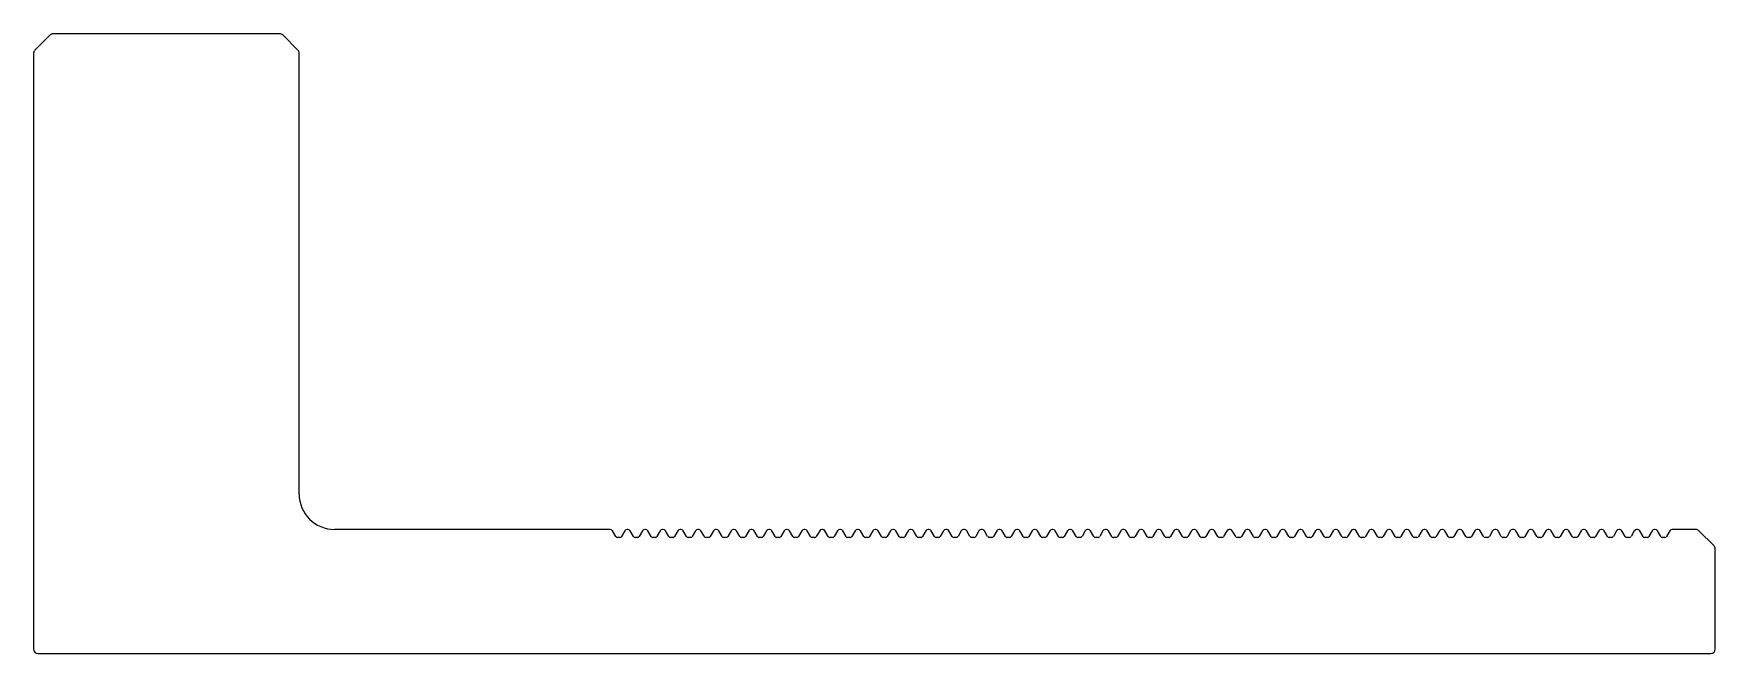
# Model space of a CAD drawing. Extents: x 1981 to 2171, y 1580 to 1650.
import ezdxf

# ---------------------------------------------------------------- set-up
doc = ezdxf.new("R2010")
doc.units = 0
doc.layers.get('0').update_dxf_attribs({"linetype": 'CONTINUOUS'})

msp = doc.modelspace()

# ---------------------------------------------------------------- linework, layer by layer
for p, q in [((1982.97, 1649.72), (1981.26, 1648.01)), ((2008.91, 1649.86), (1983.32, 1649.86)), ((2010.97, 1648.01), (2009.26, 1649.72)), ((1981.11, 1647.66), (1981.11, 1580.36)), ((2011.11, 1597.86), (2011.11, 1647.66)), ((2046.25, 1593.86), (2015.11, 1593.86)), ((2046.88, 1593.06), (2046.51, 1593.71)), ((2047.36, 1592.96), (2047.06, 1592.96)), ((2047.9, 1593.71), (2047.53, 1593.06)), ((2048.25, 1593.86), (2048.16, 1593.86)), ((2048.88, 1593.06), (2048.51, 1593.71)), ((2049.36, 1592.96), (2049.06, 1592.96)), ((2049.91, 1593.71), (2049.53, 1593.06)), ((2050.25, 1593.86), (2050.17, 1593.86)), ((2050.88, 1593.06), (2050.51, 1593.71)), ((2051.36, 1592.96), (2051.06, 1592.96)), ((2051.91, 1593.71), (2051.53, 1593.06)), ((2052.25, 1593.86), (2052.17, 1593.86)), ((2052.89, 1593.06), (2052.51, 1593.71)), ((2053.36, 1592.96), (2053.06, 1592.96)), ((2053.91, 1593.71), (2053.53, 1593.06)), ((2054.25, 1593.86), (2054.17, 1593.86)), ((2054.89, 1593.06), (2054.51, 1593.71)), ((2055.36, 1592.96), (2055.06, 1592.96)), ((2055.91, 1593.71), (2055.53, 1593.06)), ((2056.25, 1593.86), (2056.17, 1593.86)), ((2056.89, 1593.06), (2056.51, 1593.71)), ((2057.36, 1592.96), (2057.06, 1592.96)), ((2057.91, 1593.71), (2057.53, 1593.06)), ((2058.25, 1593.86), (2058.17, 1593.86)), ((2058.89, 1593.06), (2058.51, 1593.71)), ((2059.36, 1592.96), (2059.06, 1592.96)), ((2059.91, 1593.71), (2059.54, 1593.06)), ((2060.25, 1593.86), (2060.17, 1593.86)), ((2060.89, 1593.06), (2060.51, 1593.71)), ((2061.36, 1592.96), (2061.06, 1592.96)), ((2061.91, 1593.71), (2061.54, 1593.06)), ((2062.26, 1593.86), (2062.17, 1593.86)), ((2062.89, 1593.06), (2062.52, 1593.71)), ((2063.36, 1592.96), (2063.06, 1592.96)), ((2063.91, 1593.71), (2063.54, 1593.06)), ((2064.26, 1593.86), (2064.17, 1593.86)), ((2064.89, 1593.06), (2064.52, 1593.71)), ((2065.36, 1592.96), (2065.06, 1592.96)), ((2065.91, 1593.71), (2065.54, 1593.06)), ((2066.26, 1593.86), (2066.17, 1593.86)), ((2066.89, 1593.06), (2066.52, 1593.71)), ((2067.37, 1592.96), (2067.07, 1592.96)), ((2067.91, 1593.71), (2067.54, 1593.06)), ((2068.26, 1593.86), (2068.17, 1593.86)), ((2068.89, 1593.06), (2068.52, 1593.71)), ((2069.37, 1592.96), (2069.07, 1592.96)), ((2069.92, 1593.71), (2069.54, 1593.06)), ((2070.26, 1593.86), (2070.18, 1593.86)), ((2070.89, 1593.06), (2070.52, 1593.71)), ((2071.37, 1592.96), (2071.07, 1592.96)), ((2071.92, 1593.71), (2071.54, 1593.06)), ((2072.26, 1593.86), (2072.18, 1593.86)), ((2072.9, 1593.06), (2072.52, 1593.71)), ((2073.37, 1592.96), (2073.07, 1592.96)), ((2073.92, 1593.71), (2073.54, 1593.06)), ((2074.26, 1593.86), (2074.18, 1593.86)), ((2074.9, 1593.06), (2074.52, 1593.71)), ((2075.37, 1592.96), (2075.07, 1592.96)), ((2075.92, 1593.71), (2075.54, 1593.06)), ((2076.26, 1593.86), (2076.18, 1593.86)), ((2076.9, 1593.06), (2076.52, 1593.71)), ((2077.37, 1592.96), (2077.07, 1592.96)), ((2077.92, 1593.71), (2077.54, 1593.06)), ((2078.26, 1593.86), (2078.18, 1593.86)), ((2078.9, 1593.06), (2078.52, 1593.71)), ((2079.37, 1592.96), (2079.07, 1592.96)), ((2079.92, 1593.71), (2079.55, 1593.06)), ((2080.26, 1593.86), (2080.18, 1593.86)), ((2080.9, 1593.06), (2080.52, 1593.71)), ((2081.37, 1592.96), (2081.07, 1592.96)), ((2081.92, 1593.71), (2081.55, 1593.06)), ((2082.27, 1593.86), (2082.18, 1593.86)), ((2082.9, 1593.06), (2082.53, 1593.71)), ((2083.37, 1592.96), (2083.07, 1592.96)), ((2083.92, 1593.71), (2083.55, 1593.06)), ((2084.27, 1593.86), (2084.18, 1593.86)), ((2084.9, 1593.06), (2084.53, 1593.71)), ((2085.37, 1592.96), (2085.07, 1592.96)), ((2085.92, 1593.71), (2085.55, 1593.06)), ((2086.27, 1593.86), (2086.18, 1593.86)), ((2086.9, 1593.06), (2086.53, 1593.71)), ((2087.38, 1592.96), (2087.08, 1592.96)), ((2087.92, 1593.71), (2087.55, 1593.06)), ((2088.27, 1593.86), (2088.18, 1593.86)), ((2088.9, 1593.06), (2088.53, 1593.71)), ((2089.38, 1592.96), (2089.08, 1592.96)), ((2089.93, 1593.71), (2089.55, 1593.06)), ((2090.27, 1593.86), (2090.19, 1593.86)), ((2090.9, 1593.06), (2090.53, 1593.71)), ((2091.38, 1592.96), (2091.08, 1592.96)), ((2091.93, 1593.71), (2091.55, 1593.06)), ((2092.27, 1593.86), (2092.19, 1593.86)), ((2092.91, 1593.06), (2092.53, 1593.71)), ((2093.38, 1592.96), (2093.08, 1592.96)), ((2093.93, 1593.71), (2093.55, 1593.06)), ((2094.27, 1593.86), (2094.19, 1593.86)), ((2094.91, 1593.06), (2094.53, 1593.71)), ((2095.38, 1592.96), (2095.08, 1592.96)), ((2095.93, 1593.71), (2095.55, 1593.06)), ((2096.27, 1593.86), (2096.19, 1593.86)), ((2096.91, 1593.06), (2096.53, 1593.71)), ((2097.38, 1592.96), (2097.08, 1592.96)), ((2097.93, 1593.71), (2097.55, 1593.06)), ((2098.27, 1593.86), (2098.19, 1593.86)), ((2098.91, 1593.06), (2098.53, 1593.71)), ((2099.38, 1592.96), (2099.08, 1592.96)), ((2099.93, 1593.71), (2099.56, 1593.06)), ((2100.27, 1593.86), (2100.19, 1593.86)), ((2100.91, 1593.06), (2100.53, 1593.71)), ((2101.38, 1592.96), (2101.08, 1592.96)), ((2101.93, 1593.71), (2101.56, 1593.06)), ((2102.28, 1593.86), (2102.19, 1593.86)), ((2102.91, 1593.06), (2102.54, 1593.71)), ((2103.38, 1592.96), (2103.08, 1592.96)), ((2103.93, 1593.71), (2103.56, 1593.06)), ((2104.28, 1593.86), (2104.19, 1593.86)), ((2104.91, 1593.06), (2104.54, 1593.71)), ((2105.38, 1592.96), (2105.08, 1592.96)), ((2105.93, 1593.71), (2105.56, 1593.06)), ((2106.28, 1593.86), (2106.19, 1593.86)), ((2106.91, 1593.06), (2106.54, 1593.71)), ((2107.39, 1592.96), (2107.09, 1592.96)), ((2107.93, 1593.71), (2107.56, 1593.06)), ((2108.28, 1593.86), (2108.19, 1593.86)), ((2108.91, 1593.06), (2108.54, 1593.71)), ((2109.39, 1592.96), (2109.09, 1592.96)), ((2109.94, 1593.71), (2109.56, 1593.06)), ((2110.28, 1593.86), (2110.2, 1593.86)), ((2110.91, 1593.06), (2110.54, 1593.71)), ((2111.39, 1592.96), (2111.09, 1592.96)), ((2111.94, 1593.71), (2111.56, 1593.06)), ((2112.28, 1593.86), (2112.2, 1593.86)), ((2112.92, 1593.06), (2112.54, 1593.71)), ((2113.39, 1592.96), (2113.09, 1592.96)), ((2113.94, 1593.71), (2113.56, 1593.06)), ((2114.28, 1593.86), (2114.2, 1593.86)), ((2114.92, 1593.06), (2114.54, 1593.71)), ((2115.39, 1592.96), (2115.09, 1592.96)), ((2115.94, 1593.71), (2115.56, 1593.06)), ((2116.28, 1593.86), (2116.2, 1593.86)), ((2116.92, 1593.06), (2116.54, 1593.71)), ((2117.39, 1592.96), (2117.09, 1592.96)), ((2117.94, 1593.71), (2117.56, 1593.06)), ((2118.28, 1593.86), (2118.2, 1593.86)), ((2118.92, 1593.06), (2118.54, 1593.71)), ((2119.39, 1592.96), (2119.09, 1592.96)), ((2119.94, 1593.71), (2119.57, 1593.06)), ((2120.28, 1593.86), (2120.2, 1593.86)), ((2120.92, 1593.06), (2120.54, 1593.71)), ((2121.39, 1592.96), (2121.09, 1592.96)), ((2121.94, 1593.71), (2121.57, 1593.06)), ((2122.29, 1593.86), (2122.2, 1593.86)), ((2122.92, 1593.06), (2122.55, 1593.71)), ((2123.39, 1592.96), (2123.09, 1592.96)), ((2123.94, 1593.71), (2123.57, 1593.06)), ((2124.29, 1593.86), (2124.2, 1593.86)), ((2124.92, 1593.06), (2124.55, 1593.71)), ((2125.39, 1592.96), (2125.09, 1592.96)), ((2125.94, 1593.71), (2125.57, 1593.06)), ((2126.29, 1593.86), (2126.2, 1593.86)), ((2126.92, 1593.06), (2126.55, 1593.71)), ((2127.4, 1592.96), (2127.1, 1592.96)), ((2127.94, 1593.71), (2127.57, 1593.06)), ((2128.29, 1593.86), (2128.2, 1593.86)), ((2128.92, 1593.06), (2128.55, 1593.71)), ((2129.4, 1592.96), (2129.1, 1592.96)), ((2129.95, 1593.71), (2129.57, 1593.06)), ((2130.29, 1593.86), (2130.21, 1593.86)), ((2130.92, 1593.06), (2130.55, 1593.71)), ((2131.4, 1592.96), (2131.1, 1592.96)), ((2131.95, 1593.71), (2131.57, 1593.06)), ((2132.29, 1593.86), (2132.21, 1593.86)), ((2132.93, 1593.06), (2132.55, 1593.71)), ((2133.4, 1592.96), (2133.1, 1592.96)), ((2133.95, 1593.71), (2133.57, 1593.06)), ((2134.29, 1593.86), (2134.21, 1593.86)), ((2134.93, 1593.06), (2134.55, 1593.71)), ((2135.4, 1592.96), (2135.1, 1592.96)), ((2135.95, 1593.71), (2135.57, 1593.06)), ((2136.29, 1593.86), (2136.21, 1593.86)), ((2136.93, 1593.06), (2136.55, 1593.71)), ((2137.4, 1592.96), (2137.1, 1592.96)), ((2137.95, 1593.71), (2137.57, 1593.06)), ((2138.29, 1593.86), (2138.21, 1593.86)), ((2138.93, 1593.06), (2138.55, 1593.71)), ((2139.4, 1592.96), (2139.1, 1592.96)), ((2139.95, 1593.71), (2139.58, 1593.06)), ((2140.29, 1593.86), (2140.21, 1593.86)), ((2140.93, 1593.06), (2140.55, 1593.71)), ((2141.4, 1592.96), (2141.1, 1592.96)), ((2141.95, 1593.71), (2141.58, 1593.06)), ((2142.3, 1593.86), (2142.21, 1593.86)), ((2142.93, 1593.06), (2142.56, 1593.71)), ((2143.4, 1592.96), (2143.1, 1592.96)), ((2143.95, 1593.71), (2143.58, 1593.06)), ((2144.3, 1593.86), (2144.21, 1593.86)), ((2144.93, 1593.06), (2144.56, 1593.71)), ((2145.4, 1592.96), (2145.1, 1592.96)), ((2145.95, 1593.71), (2145.58, 1593.06)), ((2146.3, 1593.86), (2146.21, 1593.86)), ((2146.93, 1593.06), (2146.56, 1593.71)), ((2147.41, 1592.96), (2147.11, 1592.96)), ((2147.95, 1593.71), (2147.58, 1593.06)), ((2148.3, 1593.86), (2148.21, 1593.86)), ((2148.93, 1593.06), (2148.56, 1593.71)), ((2149.41, 1592.96), (2149.11, 1592.96)), ((2149.96, 1593.71), (2149.58, 1593.06)), ((2150.3, 1593.86), (2150.22, 1593.86)), ((2150.93, 1593.06), (2150.56, 1593.71)), ((2151.41, 1592.96), (2151.11, 1592.96)), ((2151.96, 1593.71), (2151.58, 1593.06)), ((2152.3, 1593.86), (2152.22, 1593.86)), ((2152.94, 1593.06), (2152.56, 1593.71)), ((2153.41, 1592.96), (2153.11, 1592.96)), ((2153.96, 1593.71), (2153.58, 1593.06)), ((2154.3, 1593.86), (2154.22, 1593.86)), ((2154.94, 1593.06), (2154.56, 1593.71)), ((2155.41, 1592.96), (2155.11, 1592.96)), ((2155.96, 1593.71), (2155.58, 1593.06)), ((2156.3, 1593.86), (2156.22, 1593.86)), ((2156.94, 1593.06), (2156.56, 1593.71)), ((2157.41, 1592.96), (2157.11, 1592.96)), ((2157.96, 1593.71), (2157.58, 1593.06)), ((2158.3, 1593.86), (2158.22, 1593.86)), ((2158.94, 1593.06), (2158.56, 1593.71)), ((2159.41, 1592.96), (2159.11, 1592.96)), ((2159.96, 1593.71), (2159.59, 1593.06)), ((2160.3, 1593.86), (2160.22, 1593.86)), ((2160.94, 1593.06), (2160.56, 1593.71)), ((2161.41, 1592.96), (2161.11, 1592.96)), ((2161.96, 1593.71), (2161.59, 1593.06)), ((2162.31, 1593.86), (2162.22, 1593.86)), ((2162.94, 1593.06), (2162.57, 1593.71)), ((2163.41, 1592.96), (2163.11, 1592.96)), ((2163.96, 1593.71), (2163.59, 1593.06)), ((2164.31, 1593.86), (2164.22, 1593.86)), ((2164.94, 1593.06), (2164.57, 1593.71)), ((2165.41, 1592.96), (2165.11, 1592.96)), ((2165.96, 1593.71), (2165.59, 1593.06)), ((2168.91, 1593.86), (2166.22, 1593.86)), ((2170.97, 1592.01), (2169.26, 1593.72)), ((2171.11, 1580.36), (2171.11, 1591.66)), ((1981.61, 1579.86), (2170.61, 1579.86))]:
    msp.add_line(p, q)
for centre, radius, start, end in [((1983.32, 1649.36), 0.5, 90, 135), ((2008.91, 1649.36), 0.5, 45, 90), ((1981.61, 1647.66), 0.5, 135, 180), ((2010.61, 1647.66), 0.5, 0, 45), ((2015.11, 1597.86), 4, 180, 270), ((2046.25, 1593.56), 0.3, 30, 90), ((2047.06, 1593.16), 0.2, 210, 270), ((2047.36, 1593.16), 0.2, 270, 330), ((2048.16, 1593.56), 0.3, 90, 150), ((2048.25, 1593.56), 0.3, 30, 90), ((2049.06, 1593.16), 0.2, 210, 270), ((2049.36, 1593.16), 0.2, 270, 330), ((2050.17, 1593.56), 0.3, 90, 150), ((2050.25, 1593.56), 0.3, 30, 90), ((2051.06, 1593.16), 0.2, 210, 270), ((2051.36, 1593.16), 0.2, 270, 330), ((2052.17, 1593.56), 0.3, 90, 150), ((2052.25, 1593.56), 0.3, 30, 90), ((2053.06, 1593.16), 0.2, 210, 270), ((2053.36, 1593.16), 0.2, 270, 330), ((2054.17, 1593.56), 0.3, 90, 150), ((2054.25, 1593.56), 0.3, 30, 90), ((2055.06, 1593.16), 0.2, 210, 270), ((2055.36, 1593.16), 0.2, 270, 330), ((2056.17, 1593.56), 0.3, 90, 150), ((2056.25, 1593.56), 0.3, 30, 90), ((2057.06, 1593.16), 0.2, 210, 270), ((2057.36, 1593.16), 0.2, 270, 330), ((2058.17, 1593.56), 0.3, 90, 150), ((2058.25, 1593.56), 0.3, 30, 90), ((2059.06, 1593.16), 0.2, 210, 270), ((2059.36, 1593.16), 0.2, 270, 330), ((2060.17, 1593.56), 0.3, 90, 150), ((2060.25, 1593.56), 0.3, 30, 90), ((2061.06, 1593.16), 0.2, 210, 270), ((2061.36, 1593.16), 0.2, 270, 330), ((2062.17, 1593.56), 0.3, 90, 150), ((2062.26, 1593.56), 0.3, 30, 90), ((2063.06, 1593.16), 0.2, 210, 270), ((2063.36, 1593.16), 0.2, 270, 330), ((2064.17, 1593.56), 0.3, 90, 150), ((2064.26, 1593.56), 0.3, 30, 90), ((2065.06, 1593.16), 0.2, 210, 270), ((2065.36, 1593.16), 0.2, 270, 330), ((2066.17, 1593.56), 0.3, 90, 150), ((2066.26, 1593.56), 0.3, 30, 90), ((2067.07, 1593.16), 0.2, 210, 270), ((2067.37, 1593.16), 0.2, 270, 330), ((2068.17, 1593.56), 0.3, 90, 150), ((2068.26, 1593.56), 0.3, 30, 90), ((2069.07, 1593.16), 0.2, 210, 270), ((2069.37, 1593.16), 0.2, 270, 330), ((2070.18, 1593.56), 0.3, 90, 150), ((2070.26, 1593.56), 0.3, 30, 90), ((2071.07, 1593.16), 0.2, 210, 270), ((2071.37, 1593.16), 0.2, 270, 330), ((2072.18, 1593.56), 0.3, 90, 150), ((2072.26, 1593.56), 0.3, 30, 90), ((2073.07, 1593.16), 0.2, 210, 270), ((2073.37, 1593.16), 0.2, 270, 330), ((2074.18, 1593.56), 0.3, 90, 150), ((2074.26, 1593.56), 0.3, 30, 90), ((2075.07, 1593.16), 0.2, 210, 270), ((2075.37, 1593.16), 0.2, 270, 330), ((2076.18, 1593.56), 0.3, 90, 150), ((2076.26, 1593.56), 0.3, 30, 90), ((2077.07, 1593.16), 0.2, 210, 270), ((2077.37, 1593.16), 0.2, 270, 330), ((2078.18, 1593.56), 0.3, 90, 150), ((2078.26, 1593.56), 0.3, 30, 90), ((2079.07, 1593.16), 0.2, 210, 270), ((2079.37, 1593.16), 0.2, 270, 330), ((2080.18, 1593.56), 0.3, 90, 150), ((2080.26, 1593.56), 0.3, 30, 90), ((2081.07, 1593.16), 0.2, 210, 270), ((2081.37, 1593.16), 0.2, 270, 330), ((2082.18, 1593.56), 0.3, 90, 150), ((2082.27, 1593.56), 0.3, 30, 90), ((2083.07, 1593.16), 0.2, 210, 270), ((2083.37, 1593.16), 0.2, 270, 330), ((2084.18, 1593.56), 0.3, 90, 150), ((2084.27, 1593.56), 0.3, 30, 90), ((2085.07, 1593.16), 0.2, 210, 270), ((2085.37, 1593.16), 0.2, 270, 330), ((2086.18, 1593.56), 0.3, 90, 150), ((2086.27, 1593.56), 0.3, 30, 90), ((2087.08, 1593.16), 0.2, 210, 270), ((2087.38, 1593.16), 0.2, 270, 330), ((2088.18, 1593.56), 0.3, 90, 150), ((2088.27, 1593.56), 0.3, 30, 90), ((2089.08, 1593.16), 0.2, 210, 270), ((2089.38, 1593.16), 0.2, 270, 330), ((2090.19, 1593.56), 0.3, 90, 150), ((2090.27, 1593.56), 0.3, 30, 90), ((2091.08, 1593.16), 0.2, 210, 270), ((2091.38, 1593.16), 0.2, 270, 330), ((2092.19, 1593.56), 0.3, 90, 150), ((2092.27, 1593.56), 0.3, 30, 90), ((2093.08, 1593.16), 0.2, 210, 270), ((2093.38, 1593.16), 0.2, 270, 330), ((2094.19, 1593.56), 0.3, 90, 150), ((2094.27, 1593.56), 0.3, 30, 90), ((2095.08, 1593.16), 0.2, 210, 270), ((2095.38, 1593.16), 0.2, 270, 330), ((2096.19, 1593.56), 0.3, 90, 150), ((2096.27, 1593.56), 0.3, 30, 90), ((2097.08, 1593.16), 0.2, 210, 270), ((2097.38, 1593.16), 0.2, 270, 330), ((2098.19, 1593.56), 0.3, 90, 150), ((2098.27, 1593.56), 0.3, 30, 90), ((2099.08, 1593.16), 0.2, 210, 270), ((2099.38, 1593.16), 0.2, 270, 330), ((2100.19, 1593.56), 0.3, 90, 150), ((2100.27, 1593.56), 0.3, 30, 90), ((2101.08, 1593.16), 0.2, 210, 270), ((2101.38, 1593.16), 0.2, 270, 330), ((2102.19, 1593.56), 0.3, 90, 150), ((2102.28, 1593.56), 0.3, 30, 90), ((2103.08, 1593.16), 0.2, 210, 270), ((2103.38, 1593.16), 0.2, 270, 330), ((2104.19, 1593.56), 0.3, 90, 150), ((2104.28, 1593.56), 0.3, 30, 90), ((2105.08, 1593.16), 0.2, 210, 270), ((2105.38, 1593.16), 0.2, 270, 330), ((2106.19, 1593.56), 0.3, 90, 150), ((2106.28, 1593.56), 0.3, 30, 90), ((2107.09, 1593.16), 0.2, 210, 270), ((2107.39, 1593.16), 0.2, 270, 330), ((2108.19, 1593.56), 0.3, 90, 150), ((2108.28, 1593.56), 0.3, 30, 90), ((2109.09, 1593.16), 0.2, 210, 270), ((2109.39, 1593.16), 0.2, 270, 330), ((2110.2, 1593.56), 0.3, 90, 150), ((2110.28, 1593.56), 0.3, 30, 90), ((2111.09, 1593.16), 0.2, 210, 270), ((2111.39, 1593.16), 0.2, 270, 330), ((2112.2, 1593.56), 0.3, 90, 150), ((2112.28, 1593.56), 0.3, 30, 90), ((2113.09, 1593.16), 0.2, 210, 270), ((2113.39, 1593.16), 0.2, 270, 330), ((2114.2, 1593.56), 0.3, 90, 150), ((2114.28, 1593.56), 0.3, 30, 90), ((2115.09, 1593.16), 0.2, 210, 270), ((2115.39, 1593.16), 0.2, 270, 330), ((2116.2, 1593.56), 0.3, 90, 150), ((2116.28, 1593.56), 0.3, 30, 90), ((2117.09, 1593.16), 0.2, 210, 270), ((2117.39, 1593.16), 0.2, 270, 330), ((2118.2, 1593.56), 0.3, 90, 150), ((2118.28, 1593.56), 0.3, 30, 90), ((2119.09, 1593.16), 0.2, 210, 270), ((2119.39, 1593.16), 0.2, 270, 330), ((2120.2, 1593.56), 0.3, 90, 150), ((2120.28, 1593.56), 0.3, 30, 90), ((2121.09, 1593.16), 0.2, 210, 270), ((2121.39, 1593.16), 0.2, 270, 330), ((2122.2, 1593.56), 0.3, 90, 150), ((2122.29, 1593.56), 0.3, 30, 90), ((2123.09, 1593.16), 0.2, 210, 270), ((2123.39, 1593.16), 0.2, 270, 330), ((2124.2, 1593.56), 0.3, 90, 150), ((2124.29, 1593.56), 0.3, 30, 90), ((2125.09, 1593.16), 0.2, 210, 270), ((2125.39, 1593.16), 0.2, 270, 330), ((2126.2, 1593.56), 0.3, 90, 150), ((2126.29, 1593.56), 0.3, 30, 90), ((2127.1, 1593.16), 0.2, 210, 270), ((2127.4, 1593.16), 0.2, 270, 330), ((2128.2, 1593.56), 0.3, 90, 150), ((2128.29, 1593.56), 0.3, 30, 90), ((2129.1, 1593.16), 0.2, 210, 270), ((2129.4, 1593.16), 0.2, 270, 330), ((2130.21, 1593.56), 0.3, 90, 150), ((2130.29, 1593.56), 0.3, 30, 90), ((2131.1, 1593.16), 0.2, 210, 270), ((2131.4, 1593.16), 0.2, 270, 330), ((2132.21, 1593.56), 0.3, 90, 150), ((2132.29, 1593.56), 0.3, 30, 90), ((2133.1, 1593.16), 0.2, 210, 270), ((2133.4, 1593.16), 0.2, 270, 330), ((2134.21, 1593.56), 0.3, 90, 150), ((2134.29, 1593.56), 0.3, 30, 90), ((2135.1, 1593.16), 0.2, 210, 270), ((2135.4, 1593.16), 0.2, 270, 330), ((2136.21, 1593.56), 0.3, 90, 150), ((2136.29, 1593.56), 0.3, 30, 90), ((2137.1, 1593.16), 0.2, 210, 270), ((2137.4, 1593.16), 0.2, 270, 330), ((2138.21, 1593.56), 0.3, 90, 150), ((2138.29, 1593.56), 0.3, 30, 90), ((2139.1, 1593.16), 0.2, 210, 270), ((2139.4, 1593.16), 0.2, 270, 330), ((2140.21, 1593.56), 0.3, 90, 150), ((2140.29, 1593.56), 0.3, 30, 90), ((2141.1, 1593.16), 0.2, 210, 270), ((2141.4, 1593.16), 0.2, 270, 330), ((2142.21, 1593.56), 0.3, 90, 150), ((2142.3, 1593.56), 0.3, 30, 90), ((2143.1, 1593.16), 0.2, 210, 270), ((2143.4, 1593.16), 0.2, 270, 330), ((2144.21, 1593.56), 0.3, 90, 150), ((2144.3, 1593.56), 0.3, 30, 90), ((2145.1, 1593.16), 0.2, 210, 270), ((2145.4, 1593.16), 0.2, 270, 330), ((2146.21, 1593.56), 0.3, 90, 150), ((2146.3, 1593.56), 0.3, 30, 90), ((2147.11, 1593.16), 0.2, 210, 270), ((2147.41, 1593.16), 0.2, 270, 330), ((2148.21, 1593.56), 0.3, 90, 150), ((2148.3, 1593.56), 0.3, 30, 90), ((2149.11, 1593.16), 0.2, 210, 270), ((2149.41, 1593.16), 0.2, 270, 330), ((2150.22, 1593.56), 0.3, 90, 150), ((2150.3, 1593.56), 0.3, 30, 90), ((2151.11, 1593.16), 0.2, 210, 270), ((2151.41, 1593.16), 0.2, 270, 330), ((2152.22, 1593.56), 0.3, 90, 150), ((2152.3, 1593.56), 0.3, 30, 90), ((2153.11, 1593.16), 0.2, 210, 270), ((2153.41, 1593.16), 0.2, 270, 330), ((2154.22, 1593.56), 0.3, 90, 150), ((2154.3, 1593.56), 0.3, 30, 90), ((2155.11, 1593.16), 0.2, 210, 270), ((2155.41, 1593.16), 0.2, 270, 330), ((2156.22, 1593.56), 0.3, 90, 150), ((2156.3, 1593.56), 0.3, 30, 90), ((2157.11, 1593.16), 0.2, 210, 270), ((2157.41, 1593.16), 0.2, 270, 330), ((2158.22, 1593.56), 0.3, 90, 150), ((2158.3, 1593.56), 0.3, 30, 90), ((2159.11, 1593.16), 0.2, 210, 270), ((2159.41, 1593.16), 0.2, 270, 330), ((2160.22, 1593.56), 0.3, 90, 150), ((2160.3, 1593.56), 0.3, 30, 90), ((2161.11, 1593.16), 0.2, 210, 270), ((2161.41, 1593.16), 0.2, 270, 330), ((2162.22, 1593.56), 0.3, 90, 150), ((2162.31, 1593.56), 0.3, 30, 90), ((2163.11, 1593.16), 0.2, 210, 270), ((2163.41, 1593.16), 0.2, 270, 330), ((2164.22, 1593.56), 0.3, 90, 150), ((2164.31, 1593.56), 0.3, 30, 90), ((2165.11, 1593.16), 0.2, 210, 270), ((2165.41, 1593.16), 0.2, 270, 330), ((2166.22, 1593.56), 0.3, 90, 150), ((2168.91, 1593.36), 0.5, 45, 90), ((2170.61, 1591.66), 0.5, 360, 45), ((1981.61, 1580.36), 0.5, 180, 270), ((2170.61, 1580.36), 0.5, 270, 360)]:
    msp.add_arc(centre, radius, start, end)

doc.saveas('drawing.dxf')
